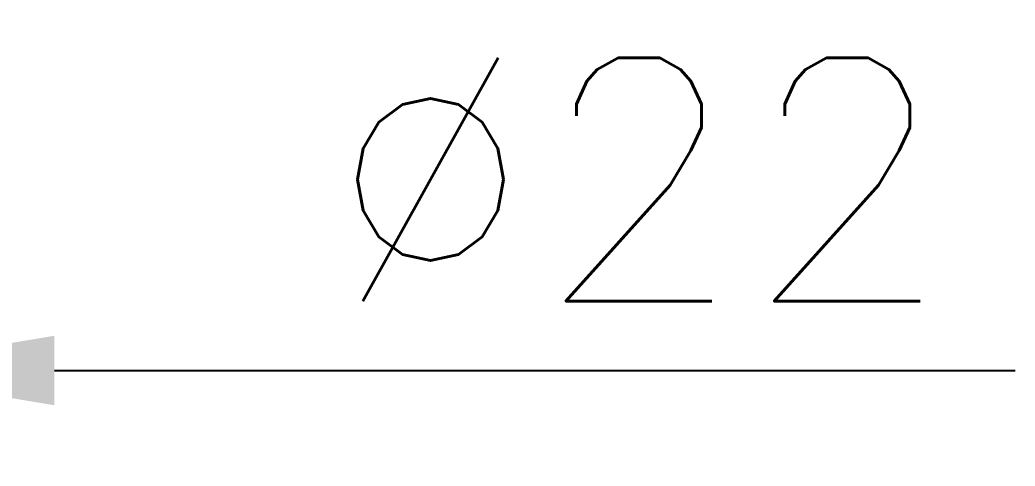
# Model space of a CAD drawing. Extents: x -4509 to -4089, y -1506 to -1209.
# Drawn here: x -4415.73 to -4401.4, y -1333.86 to -1327.44 of the extents above; entities that cross this region are included whole.
import ezdxf

# ---------------------------------------------------------------- set-up
doc = ezdxf.new("R2010")
doc.units = 0
doc.header["$LTSCALE"] = 7
doc.layers.get('Defpoints').update_dxf_attribs({"linetype": 'CONTINUOUS'})
doc.layers.add('DWG', color=7, linetype='CONTINUOUS')
doc.styles.add('DD', font='romans', dxfattribs={"bigfont": 'GHS.shx'})
doc.dimstyles.new('CWC', dxfattribs={"dimscale": 0, "dimtxt": 3.5, "dimasz": 3, "dimexe": 2, "dimexo": 1, "dimgap": 1, "dimtad": 1, "dimdec": 4, "dimdsep": 46, "dimtxsty": 'DD', "dimcen": 3, "dimclrd": 2, "dimclre": 2, "dimclrt": 2, "dimadec": 3, "dimazin": 2, "dimtfac": 1, "dimtdec": 4, "dimtmove": 0, "dimatfit": 3, "dimfxl": 1, "dimtvp": 1, "dimtolj": 1, "dimtzin": 0, "dimlwd": -1, "dimlwe": -1, "dimarcsym": 0})

# ---------------------------------------------------------------- blocks, each defined once
blk = doc.blocks.new('*D2')
at = {"layer": 'Defpoints', "color": 0, "transparency": 16777216}
for p in [(-5057.099, -2441.302), (-5061.499, -2442.678), (-5057.099, -2442.678)]:
    blk.add_point(p, dxfattribs=at)
at = {"layer": 'DWG', "color": 2, "transparency": 16777216}
for p, q in [((-5061.499, -2441.678), (-5061.499, -2439.302)), ((-5057.099, -2441.678), (-5057.099, -2439.302)), ((-5064.499, -2441.302), (-5067.499, -2441.302)), ((-5061.499, -2441.302), (-5057.099, -2441.302)), ((-5054.099, -2441.302), (-5040.266, -2441.302))]:
    blk.add_line(p, q, dxfattribs=at)
for points in [[(-5064.499, -2440.802), (-5064.499, -2441.802), (-5061.499, -2441.302)], [(-5054.099, -2440.802), (-5054.099, -2441.802), (-5057.099, -2441.302)]]:
    blk.add_solid(points, dxfattribs=at)
at = {"layer": 'DWG', "color": 2, "transparency": 16777216, "insert": (-5045.683, -2438.552), "char_height": 3.5, "attachment_point": 5, "style": 'DD'}
blk.add_mtext('\\A1;%%C22', dxfattribs=at)

msp = doc.modelspace()

# ---------------------------------------------------------------- dimensions: what is measured, and where the dimension line sits
at = {"layer": 'DWG'}
dim = msp.add_linear_dim(base=(-4418.2366, -1332.48321), p1=(-4422.6366, -1333.85862), p2=(-4418.2366, -1333.85862), text='%%C22', dimstyle='CWC', override={"dimscale": 1}, dxfattribs=at)
dim.commit()
dim.dimension.update_dxf_attribs({"geometry": '*D2', "text_midpoint": (-4406.81993, -1329.73321), "insert": (638.86273, 1108.81904)})

doc.saveas('drawing.dxf')
